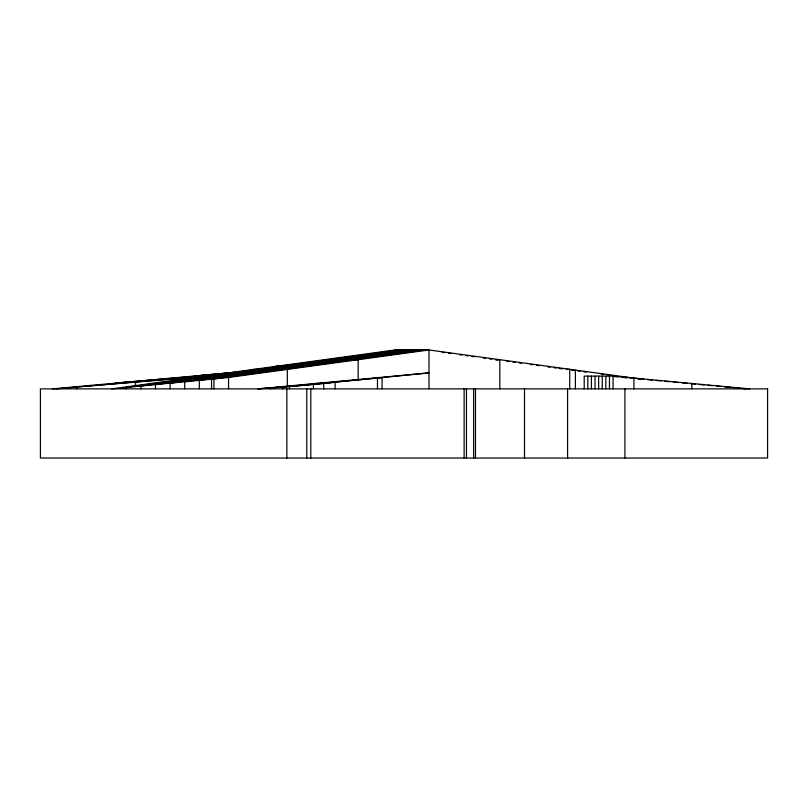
<?xml version="1.0" encoding="UTF-8"?>
<svg xmlns="http://www.w3.org/2000/svg" width="808" height="808" viewBox="0 0 808 808"><rect width="100%" height="100%" fill="white"/><g stroke="black" fill="none" stroke-linecap="round" stroke-linejoin="round"><path stroke-width="1.21" d="M428.987 388.87L428.987 349.965L395.011 349.965L111.686 388.87L228.533 377.498L428.987 349.965L641.481 379.144L638.3 379.144M305.313 385.194L429.038 372.882L257.742 388.87L304.485 385.275M234.653 372.357L52.348 388.87L205.353 376.437M237.118 372.124L240.804 371.791M281.76 365.873L275.609 366.398L281.376 366.408M284.224 365.66L286.678 365.458M200.99 375.286L234.795 372.407M115.15 383.113L222.16 373.993M225.897 373.67L228.391 373.458M210.636 375.478L56.176 388.87M213.13 375.266L216.877 374.952M324.18 359.691L358.156 359.691L358.156 380.366M253.348 369.418L287.325 369.418L287.325 386.436M566.408 369.418L569.721 369.418L569.721 388.87M194.273 375.902L210.403 375.902M749.693 388.87L613.07 376.124L584.204 376.124L584.204 388.87M373.508 378.063L377.467 378.063L377.467 388.87M182.517 379.144L211.555 379.144L211.555 388.87M123.008 382.386L135.502 382.386L135.502 385.628M315.625 383.467L323.715 383.467L323.715 388.87M613.141 376.467L618.049 376.922M621.726 377.265L626.634 377.72M635.24 378.528L630.311 378.063L633.916 378.063L633.916 388.87M638.936 378.871L643.855 379.326M647.551 379.679L652.48 380.134M656.177 380.477L661.106 380.942M664.792 381.285L669.721 381.74M673.418 382.093L678.346 382.548M682.033 382.891L686.962 383.356M690.658 383.699L695.587 384.154M699.284 384.507L704.202 384.962M707.899 385.305L712.828 385.769M716.524 386.113L721.453 386.577M725.14 386.921L731.301 387.497M733.765 387.719L739.926 388.294M742.38 388.527L746.077 388.87M725.231 387.264L727.695 387.497M733.846 388.062L736.31 388.294M427.23 350.308L424.735 349.965L213.918 378.912L213.918 388.87M442.138 352.359L444.622 352.702M448.349 353.207L450.834 353.55M459.54 354.752L462.024 355.086M465.751 355.601L468.236 355.944M471.963 356.449L474.447 356.793M483.144 357.984L485.628 358.328M489.355 358.843L491.85 359.186M498.061 360.035L495.577 359.691L499.819 359.691L499.819 388.87M506.757 361.226L509.242 361.57M512.969 362.085L515.454 362.428M519.18 362.933L521.665 363.277M530.371 364.469L532.856 364.812M536.583 365.327L539.067 365.671M547.763 366.862L550.248 367.206M553.975 367.711L556.47 368.054M558.954 368.397L562.681 368.913M571.377 370.104L573.862 370.448M577.589 370.953L580.073 371.296M583.8 371.811L586.285 372.155M601.202 374.195L603.687 374.538M607.414 375.053L609.899 375.397M612.383 375.73L614.868 376.074M624.816 377.437L627.301 377.78M422.978 350.308L420.493 349.965L199.313 380.336L199.313 388.87M418.736 350.308L416.251 349.965L184.709 381.76L184.709 388.87M414.484 350.308L411.999 349.965L170.104 383.184L170.104 388.87M410.242 350.308L407.757 349.965L155.5 384.608L155.5 388.87M405.99 350.308L403.505 349.965L140.895 386.022L140.895 388.87M401.748 350.308L399.263 349.965L126.29 387.446L126.29 388.87M395.011 349.965L397.496 350.308M691.81 383.467L691.81 388.87M624.917 388.87L624.917 458.035M613.07 376.124L613.07 388.87M609.464 376.124L609.464 388.87M605.849 376.124L605.849 388.87M602.243 376.124L602.243 388.87M598.637 376.124L598.637 388.87M595.031 376.124L595.031 388.87M591.426 376.124L591.426 388.87M587.82 376.124L587.82 388.87M575.387 370.074L575.387 388.87M567.6 388.87L567.6 458.035M524.513 388.87L524.513 458.035M475.488 388.87L475.488 458.035M473.629 388.87L473.629 458.035M466.458 388.87L466.458 458.035M464.125 388.87L464.125 458.035M382.083 388.87L382.083 377.599L270.155 388.052L270.155 388.87M335.118 388.87L335.118 382.325L282.568 387.224L282.568 388.87M313.423 384.507L313.423 388.87M310.807 388.87L310.807 458.035M306.788 388.87L306.788 458.035M289.527 386.769L289.527 388.87M286.86 388.87L286.86 458.035M228.533 377.498L228.533 388.87M76.629 387.406L76.629 388.87M767.6 388.87L40.4 388.87L40.4 458.035L767.6 458.035L767.6 388.87"/></g></svg>
